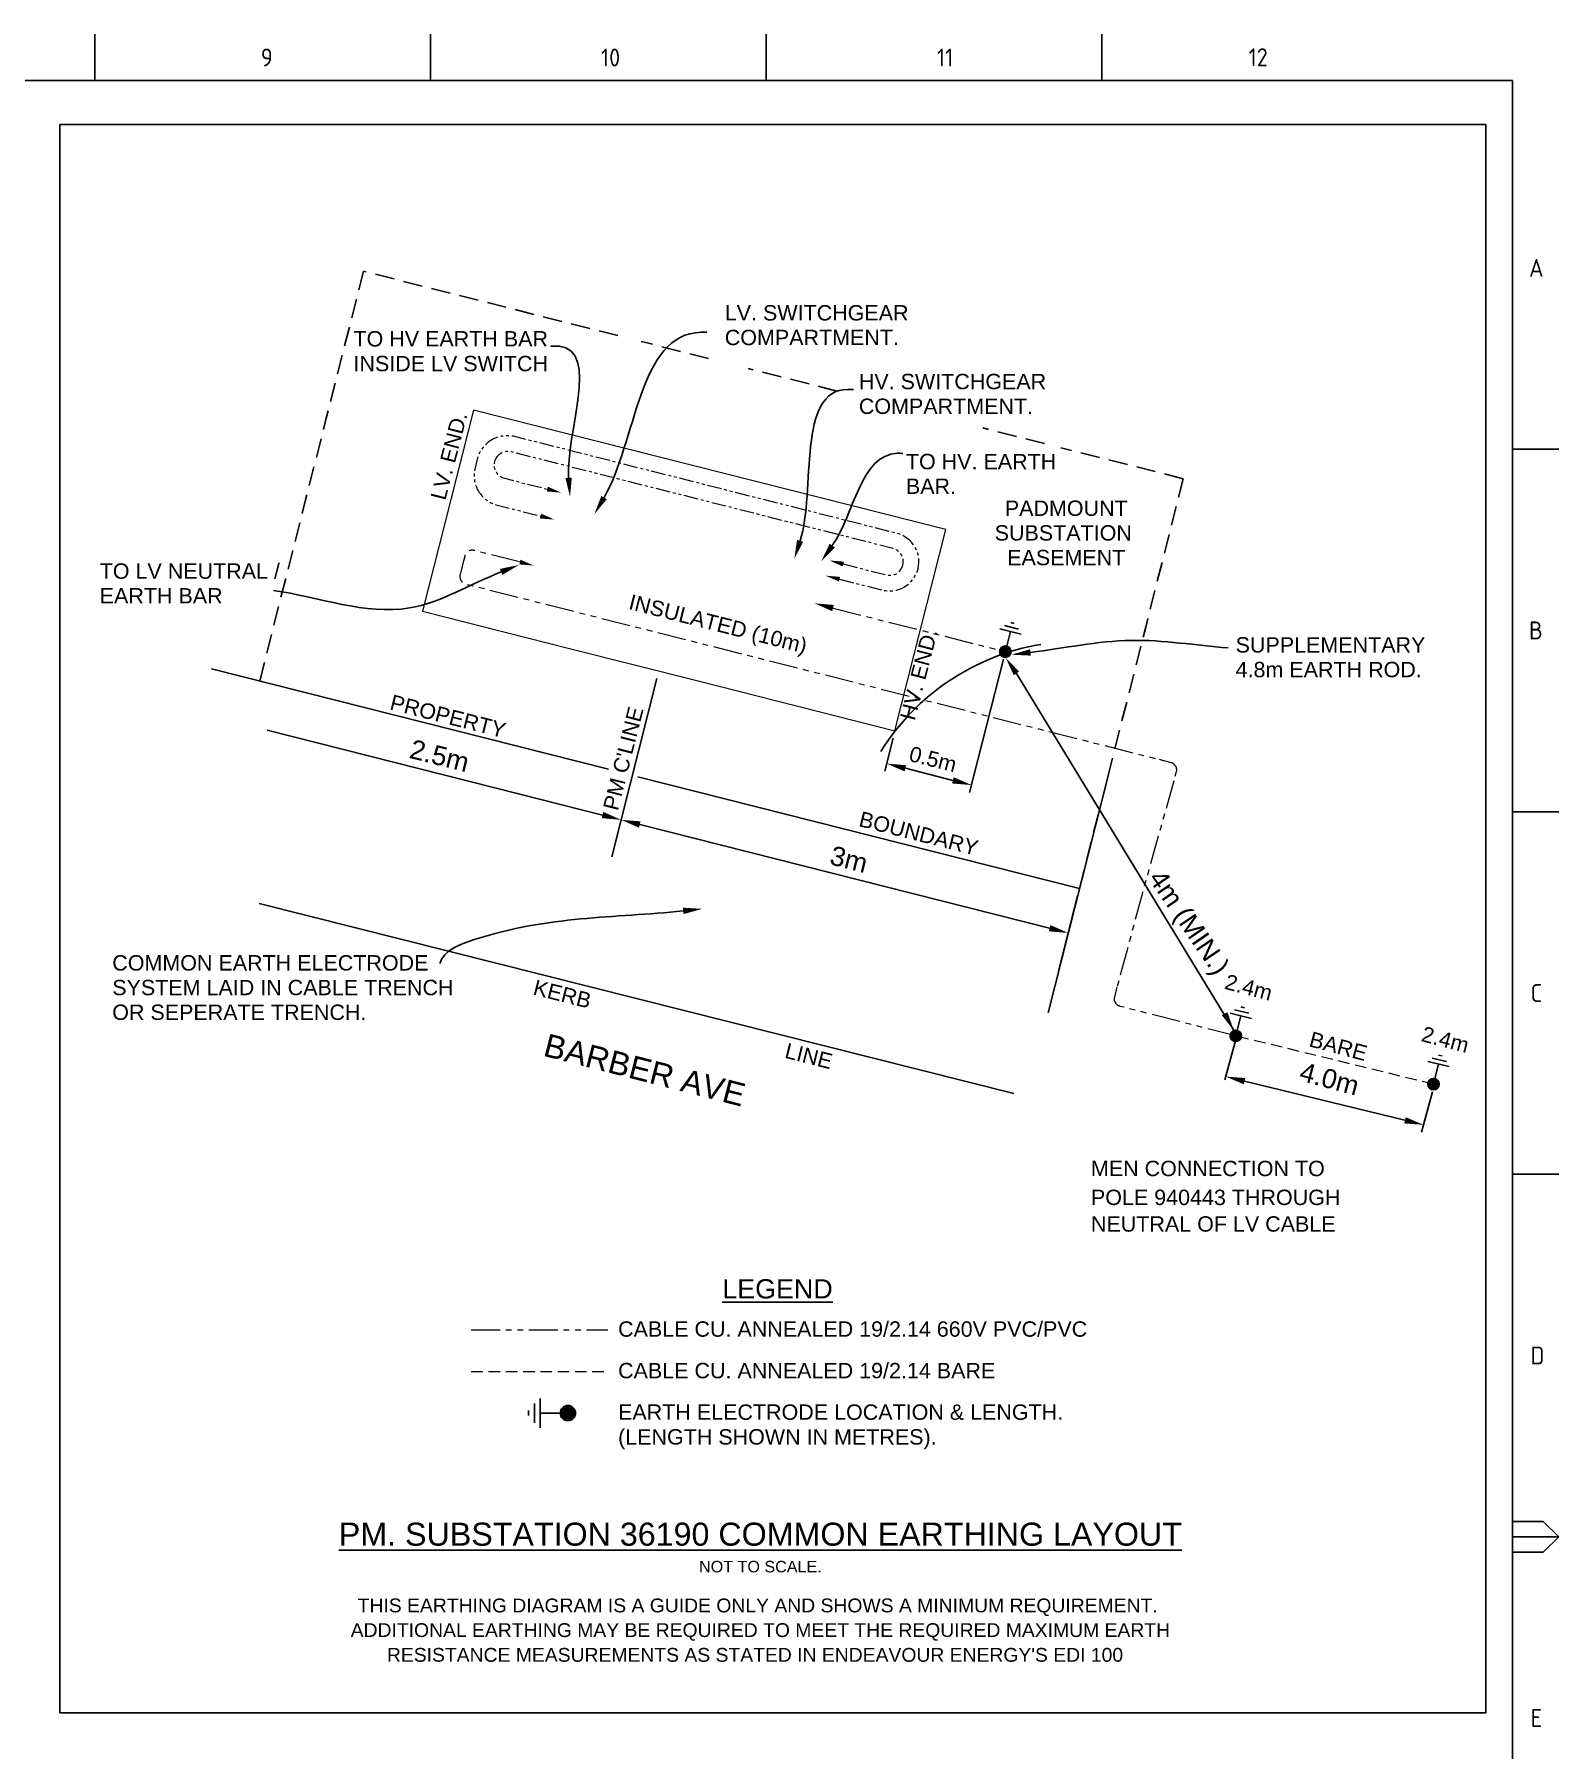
# Paper-space layout 'A1 Page 2' of a CAD drawing. Header units: metres, sheet in millimetres. Extents: x -21 to 813, y -3 to 583.
# Drawn here: x 515.4 to 812.8, y 248.6 to 583.4 of the extents above; entities that cross this region are included whole.
import ezdxf
from ezdxf.enums import TextEntityAlignment as Align

# ---------------------------------------------------------------- set-up
doc = ezdxf.new("R2010")
doc.units = ezdxf.units.M
doc.linetypes.add('DASHED', pattern=[0.75, 0.5, -0.25])
doc.linetypes.add('PHANTOM2', pattern=[1.25, 0.625, -0.125, 0.125, -0.125, 0.125, -0.125])
doc.layers.get('0').update_dxf_attribs({"color": 6})
doc.layers.add('Notes', color=7, linetype='Continuous')
doc.layers.add('SupportsUG_SP_EXT', color=7, linetype='Continuous')
doc.styles.add('ARIAL', font='arial.ttf', dxfattribs={"height": 2})
doc.styles.add('iecISOCP', font='isocp.shx')
doc.styles.get("Standard").update_dxf_attribs({"font": 'arial.ttf'})

# ---------------------------------------------------------------- blocks, each defined once
blk = doc.blocks.new('A1_FRAME_TITLE')
at = {"layer": 'Notes', "linetype": 'Continuous'}
for p, q in [((547.7, 574.39), (547.7, 583.39)), ((613.21, 574.39), (613.21, 583.39)), ((678.72, 574.39), (678.72, 583.39)), ((744.23, 574.39), (744.23, 583.39)), ((833.35, 502.43), (824.35, 502.43)), ((824.37, 431.68), (833.35, 431.68)), ((824.35, 360.93), (833.35, 360.93)), ((824.37, 293.18), (830.35, 293.18)), ((830.35, 293.18), (833.35, 290.18)), ((833.35, 290.18), (824.35, 290.18)), ((833.35, 290.18), (830.35, 287.18)), ((830.35, 287.18), (824.37, 287.18))]:
    blk.add_line(p, q, dxfattribs=at)
at = {"layer": 'Notes', "color": 3, "linetype": 'Continuous'}
blk.add_line((824.37, 5.97), (824.37, 574.39), dxfattribs=at)
at = {"layer": 'Notes', "color": 3, "linetype": 'Continuous', "flags": 128}
blk.add_lwpolyline([(824.37, 574.39), (149.5, 574.39)], dxfattribs=at)
blk.add_attdef('DRAFT_NUM', (29.9, 23.29), '', height=2.5, rotation=90)
at = {"layer": 'Notes', "color": 7, "style": 'iecISOCP'}
for s, p in [('9', (580.11, 577.12)), ('10', (646.5, 577.12)), ('11', (712.06, 577.12)), ('12', (772.87, 577.16)), ('A', (827.58, 536.06)), ('B', (827.58, 465.31)), ('C', (827.87, 394.56)), ('D', (827.87, 323.81)), ('E', (827.87, 253.06))]:
    blk.add_text(s, height=3.5, dxfattribs=at).set_placement(p)
at = {"layer": 'Notes', "color": 7, "style": 'iecISOCP', "flags": 8}
blk.add_attdef('VERSION_NO', text='', height=2.5, rotation=90, dxfattribs=at).set_placement((302.04, 43.81), align=Align.MIDDLE_CENTER)
at = {"layer": 'Notes', "color": 7, "style": 'iecISOCP'}
for tag, p in [('CAP_NO', (513.19, 43.46)), ('IE_NUM', (513.05, 37.81)), ('REF_No_1', (335.24, 32.31)), ('REF_1', (362.52, 32.31)), ('GEN_WO', (441.71, 31.76)), ('HV_SWITCH', (513.46, 32.16)), ('REF_No_2', (335.24, 26.31)), ('REF_2', (362.52, 26.31)), ('OH_WO', (441.71, 25.81)), ('UBD_REF', (513.05, 25.83)), ('REF_No_3', (335.24, 20.31)), ('REF_3', (362.52, 20.31)), ('UG_WO', (441.71, 20.05)), ('GIS_MAP_No', (513.05, 20.04)), ('REF_No_4', (335.24, 14.31)), ('REF_4', (362.52, 14.31)), ('SUB_WO', (441.71, 13.81)), ('HV_OP_DIAG', (513.33, 14.2)), ('LGA', (512.95, 7.78))]:
    blk.add_attdef(tag, p, '', height=2.5, dxfattribs=at)
at = {"layer": 'Notes', "style": 'iecISOCP'}
for tag, p in [('T1', (684.37, 39.47)), ('T2', (684.37, 34.35)), ('T3', (684.37, 28.92)), ('T4', (684.37, 23.66)), ('T5', (684.37, 18.23)), ('T6', (684.37, 12.97))]:
    blk.add_attdef(tag, text='', height=3.5, dxfattribs=at).set_placement(p, align=Align.CENTER)
at = {"layer": 'Notes', "color": 7, "style": 'iecISOCP'}
for tag, p in [('scale', (567.76, 33.27)), ('DRAWN', (567.76, 24.93)), ('DATE', (567.76, 16.88)), ('CHD', (567.76, 8.37)), ('DESIGN', (605.62, 9.15))]:
    blk.add_attdef(tag, text='', height=2.5, dxfattribs=at).set_placement(p, align=Align.CENTER)
at = {"layer": 'Notes', "color": 4, "style": 'iecISOCP'}
blk.add_attdef('NUM', text='', height=7, dxfattribs=at).set_placement((792.37, 20.12), align=Align.MIDDLE_CENTER)
at = {"layer": 'Notes', "color": 1, "style": 'iecISOCP'}
blk.add_attdef('REV', text='', height=5, dxfattribs=at).set_placement((820.05, 17.1), align=Align.CENTER)
at = {"layer": 'Notes', "color": 7, "style": 'iecISOCP'}
for tag, p in [('NS', (790.71, 8.12)), ('SHTS', (805.41, 8.12))]:
    blk.add_attdef(tag, text='', height=2.5, dxfattribs=at).set_placement(p, align=Align.MIDDLE)
at = {"layer": 'Notes', "style": 'iecISOCP'}
blk.add_attdef('ExportID', (9.08, 2.39), '', height=2.5, dxfattribs=at)
at = {"layer": 'Notes', "style": 'iecISOCP', "flags": 1}
for tag, p in [('ProjectType', (14.17, -26.8)), ('ProjectNumber', (23.56, -26.82)), ('DrawingNumber', (35.51, -26.8)), ('ProjectDescription', (47.56, -26.83)), ('ExportDate', (60.28, -26.79)), ('ExportUserName', (69.15, -26.8)), ('DesignerCompanyName', (81.48, -26.79)), ('ExportAreaOfInterest', (97.1, -26.81)), ('GIS_SUCCESS', (112, -26.78)), ('CAD_SUCCESS', (121.79, -26.78)), ('DEPOTCODE', (132.11, -26.88)), ('ExportCategories', (140.08, -26.8)), ('Comments', (154.38, -26.88))]:
    blk.add_attdef(tag, p, '', height=1, dxfattribs=at)
blk = doc.blocks.new('m4')
at = {"layer": 'Notes', "color": 7, "linetype": 'Continuous'}
for points in [[(0, -1.95), (0, 0)], [(-1.43, -1.95), (1.43, -1.95)], [(-0.95, -2.52), (0.95, -2.52)], [(-0.24, -3.09), (0.24, -3.09)]]:
    blk.add_lwpolyline(points, dxfattribs=at)
blk = doc.blocks.new('NOTE48C')
at = {"layer": 'Notes'}
h = blk.add_hatch(color=250, dxfattribs=at)
edge = h.paths.add_edge_path()
edge.add_arc((122.97, 138.07), 0.744, -464.2044, -104.2044)
h = blk.add_hatch(color=250, dxfattribs=at)
edge = h.paths.add_edge_path()
edge.add_arc((152.95, 88.07), 0.744, -13.7131, 346.2869)
h = blk.add_hatch(color=250, dxfattribs=at)
edge = h.paths.add_edge_path()
edge.add_arc((178.67, 81.79), 0.744, -13.7131, 346.2869)
h = blk.add_hatch(color=250, dxfattribs=at)
edge = h.paths.add_edge_path()
edge.add_arc((66.07, 39), 0.992, -462.7694, -102.7694)
at = {"layer": 'Notes', "color": 0, "lineweight": 0}
for p, q in [((53.79, 169.5), (47.16, 143.33)), ((115.25, 153.95), (53.79, 169.5)), ((108.62, 127.77), (115.25, 153.95)), ((47.16, 143.33), (66.28, 138.49)), ((66.28, 138.49), (83, 134.26)), ((83, 134.26), (108.62, 127.77))]:
    blk.add_line(p, q, dxfattribs=at)
at = {"layer": 'Notes', "color": 7}
for p, q in [((122.72, 137.1), (118.33, 119.74)), ((77.65, 134.58), (71.77, 111.37)), ((153.13, 88.07), (124.41, 135.24)), ((26.94, 127.85), (59.8, 119.53)), ((108.38, 126.8), (107.3, 122.53)), ((109.97, 122.89), (116.15, 121.32)), ((59.8, 119.53), (70.57, 116.8)), ((75.42, 115.58), (128.73, 102.08)), ((132.38, 106.28), (129.94, 96.65))]:
    blk.add_line(p, q, dxfattribs=at)
at = {"layer": 'Notes', "color": 7, "transparency": 16777216}
for p, q in [((152.94, 87.6), (151.54, 82.34)), ((154.09, 82.19), (174.95, 77.1)), ((178.52, 80.8), (177.12, 75.54))]:
    blk.add_line(p, q, dxfattribs=at)
at = {"layer": 'Notes', "color": 0, "linetype": 'PHANTOM2', "lineweight": 0, "ltscale": 6}
blk.add_line((53.5, 49.82), (71.28, 49.82), dxfattribs=at)
at = {"layer": 'Notes', "color": 0, "linetype": 'DASHED', "lineweight": 0, "ltscale": 3}
blk.add_line((53.5, 44.41), (71.28, 44.41), dxfattribs=at)
at = {"layer": 'Notes', "color": 7}
blk.add_lwpolyline([(0, 206.67), (185.46, 206.67), (185.46, 0), (0, 0)], close=True, dxfattribs=at)
at = {"layer": 'Notes', "linetype": 'DASHED', "ltscale": 5, "flags": 128}
for points in [[(39.48, 187.56), (34.6, 168.26), (32, 158.01), (25.99, 134.25), (26.09, 134.22)], [(72.56, 179.19), (39.48, 187.56)], [(84.34, 176.21), (76.55, 178.18), (75.6, 178.42)], [(101.07, 171.97), (89.52, 174.9)], [(128.07, 165.14), (120.03, 167.18)], [(146.12, 160.57), (130.19, 164.6)], [(146.12, 160.57), (141.23, 141.27), (138.64, 131.02), (132.62, 107.25), (132.73, 107.23)]]:
    blk.add_lwpolyline(points, dxfattribs=at)
at = {"layer": 'Notes', "color": 0, "linetype": 'PHANTOM2', "lineweight": 0, "ltscale": 3, "flags": 128}
for points in [[(101.4, 147.49), (106.99, 146.08, 1), (108.86, 153.46), (59.18, 166.04, 0.414214), (54.27, 163.11), (53.99, 161.99, 0.414214), (56.88, 157.13), (62.51, 155.71)], [(101.9, 149.47), (107.49, 148.05, 1), (108.36, 151.49), (58.68, 164.06, 1), (57.81, 160.63), (63.4, 159.21)]]:
    blk.add_lwpolyline(points, format="xyb", dxfattribs=at)
at = {"layer": 'Notes', "color": 0, "linetype": 'PHANTOM2', "lineweight": 0, "ltscale": 6, "flags": 128}
for points in [[(59.78, 149.74), (53.87, 151.23, 0.414214), (52.65, 150.51), (52.27, 149), (52.04, 148.09, 0.414214), (52.77, 146.88), (144.45, 123.68)], [(142.99, 124.06), (144.49, 123.66, -0.414214), (145.2, 122.44), (144.9, 121.28)], [(138.42, 91.8), (137.93, 91.92, -0.414214), (137.2, 93.13), (137.51, 94.44)]]:
    blk.add_lwpolyline(points, format="xyb", dxfattribs=at)
for points in [[(100.56, 143.74), (122.97, 138.07)], [(144.9, 121.28), (140.81, 106.71), (137.51, 94.44)], [(152.95, 88.07), (138.42, 91.8)]]:
    blk.add_lwpolyline(points, dxfattribs=at)
at = {"layer": 'Notes', "linetype": 'Continuous', "ltscale": 5, "flags": 128}
for points in [[(19.69, 135.84), (71.34, 122.77)], [(75.15, 121.8), (132.62, 107.25)], [(128.53, 91.07), (136.38, 122.09)]]:
    blk.add_lwpolyline(points, dxfattribs=at)
at = {"layer": 'Notes', "color": 8, "linetype": 'Continuous', "ltscale": 5, "flags": 128}
blk.add_lwpolyline([(25.91, 105.29), (124.09, 80.6)], dxfattribs=at)
at = {"layer": 'Notes', "color": 0, "linetype": 'DASHED', "lineweight": 0, "ltscale": 3, "flags": 128}
blk.add_lwpolyline([(178.67, 81.79), (152.95, 88.07)], dxfattribs=at)
at = {"layer": 'Notes', "color": 250}
blk.add_circle((122.97, 138.07), 0.744, dxfattribs=at)
at = {"layer": 'Notes', "color": 9}
for centre, radius in [((152.95, 88.07), 0.744), ((178.67, 81.79), 0.744), ((66.07, 39), 0.992)]:
    blk.add_circle(centre, radius, dxfattribs=at)
at = {"layer": 'Notes', "color": 7}
blk.add_arc((132.66, 108.93), 30.51, 99.5934, 148.0275, dxfattribs=at)
for points, start_tangent, end_tangent in [([(70.77, 158.11), (83.4, 179.62), (84.14, 179.61)], (0.506154, 0.862443), (0.999686, -0.025042)), ([(66.17, 160.69), (64.92, 177.79), (63.86, 177.82)], (-0.0727, 0.997354), (-0.999686, 0.025042)), ([(96.28, 152.48), (102.5, 172.19), (103.24, 172.17)], (0.30112, 0.953586), (0.999686, -0.025042)), ([(100.46, 151.86), (108.92, 163.87), (109.66, 163.86)], (0.575488, 0.81781), (0.999686, -0.025042)), ([(57.39, 148.44), (45.45, 143.75), (27.76, 146.04)], (-0.930663, -0.365877), (-0.989877, 0.141929)), ([(126.24, 137.97), (139.32, 139.53), (151.94, 138.55)], (0.992904, 0.118916), (0.99699, -0.077531)), ([(81.07, 104.34), (53.89, 100.61), (49.42, 97.51)], (-0.994666, -0.10315), (-0.300422, -0.953807))]:
    blk.add_spline(points, degree=3, dxfattribs=dict(at, start_tangent=start_tangent, end_tangent=end_tangent))
for points in [[(66.58, 160.72), (66.35, 158.2), (65.75, 160.66)], [(71.13, 157.9), (69.51, 155.95), (70.42, 158.32)], [(96.67, 152.36), (95.52, 150.1), (95.88, 152.61)], [(100.8, 151.62), (99.02, 149.82), (100.12, 152.1)], [(57.23, 148.83), (59.71, 149.35), (57.54, 148.05)], [(100.67, 144.14), (100.46, 143.33), (98.14, 144.35)], [(126.29, 137.55), (123.76, 137.67), (126.19, 138.38)], [(124.07, 135.01), (124.76, 135.48), (123, 137.3)], [(110.07, 123.29), (109.86, 122.49), (107.54, 123.5)], [(116.26, 121.73), (116.05, 120.92), (118.58, 120.71)], [(70.67, 117.21), (70.47, 116.4), (72.99, 116.19)], [(75.52, 115.98), (75.31, 115.17), (72.99, 116.19)], [(81.03, 104.76), (83.56, 104.6), (81.12, 103.93)], [(128.84, 102.49), (128.63, 101.68), (131.16, 101.47)], [(151.87, 91.16), (151.14, 90.76), (152.7, 88.77)]]:
    blk.add_solid(points, dxfattribs=at)
at = {"layer": 'Notes'}
for points in [[(63.47, 159.52), (65.21, 158.75), (63.32, 158.91)], [(62.43, 155.4), (64.33, 155.25), (62.59, 156.01)], [(59.75, 149.42), (61.64, 149.26), (59.9, 150.03)], [(101.98, 149.77), (100.08, 149.93), (101.82, 149.16)], [(101.48, 147.79), (99.58, 147.95), (101.32, 147.19)]]:
    blk.add_solid(points, dxfattribs=at)
at = {"layer": 'Notes', "color": 7, "transparency": 16777216}
for points in [[(154.19, 82.59), (153.99, 81.78), (151.66, 82.78)], [(175.05, 77.5), (174.85, 76.69), (177.38, 76.51)]]:
    blk.add_solid(points, dxfattribs=at)
at = {"layer": 'Notes', "color": 7, "rotation": 165.7956415047445}
blk.add_blockref('m4', (123.15, 138.79), dxfattribs=at)
at = {"layer": 'Notes', "color": 7, "xscale": -1, "rotation": 166.2869156079867}
for p in [(153.13, 88.79), (178.84, 82.52)]:
    blk.add_blockref('m4', p, dxfattribs=at)
at = {"layer": 'Notes', "color": 7, "xscale": 1.333333333333329, "yscale": 1.333333333333329, "zscale": 1.333333333333329, "rotation": 270}
blk.add_blockref('m4', (65.07, 39), dxfattribs=at)
at = {"layer": 'Notes', "color": 7, "style": 'ARIAL'}
for s, p in [('LV. SWITCHGEAR', (86.48, 181.15)), ('TO HV EARTH BAR', (38.18, 177.77)), ('COMPARTMENT.', (86.48, 177.94)), ('INSIDE LV SWITCH', (38.18, 174.55)), ('HV. SWITCHGEAR', (103.92, 172.21)), ('COMPARTMENT.', (103.92, 168.99)), ('TO HV. EARTH', (110.04, 161.8)), ('BAR.', (110.04, 158.59)), ('TO LV NEUTRAL /', (5.17, 147.55)), ('EARTH BAR', (5.17, 144.34)), ('SUPPLEMENTARY', (152.93, 137.95)), ('4.8m EARTH ROD.', (152.93, 134.74)), ('COMMON EARTH ELECTRODE', (6.8, 96.58)), ('SYSTEM LAID IN CABLE TRENCH', (6.8, 93.37)), ('OR SEPERATE TRENCH.', (6.8, 90.15)), ('MEN CONNECTION TO ', (134.11, 69.83)), ('POLE 940443 THROUGH', (134.11, 66.07)), ('NEUTRAL OF LV CABLE', (134.11, 62.61)), ('CABLE CU. ANNEALED 19/2.14 660V PVC/PVC', (72.6, 48.94)), ('CABLE CU. ANNEALED 19/2.14 BARE', (72.6, 43.53)), ('EARTH ELECTRODE LOCATION & LENGTH.', (72.6, 38.13)), ('(LENGTH SHOWN IN METRES).', (72.6, 34.91))]:
    blk.add_text(s, height=2, dxfattribs=at).set_placement(p)
for s, rotation, p in [('LV. END.', 75.5651, (52.15, 163.14)), ('INSULATED (10m)', 345.7956, (85.22, 140.14)), ('HV. END.', 75.5651, (113.27, 134.71)), ('2.4m', 345.1092, (154.22, 92.85)), ('BARE', 345.1092, (165.88, 85.19)), ('2.4m', 345.1092, (179.8, 86.05))]:
    blk.add_text(s, height=2, rotation=rotation, dxfattribs=at).set_placement(p, align=Align.BOTTOM_CENTER)
for s, height, p in [('PADMOUNT', 2, (130.9, 156.73)), ('SUBSTATION ', 2, (130.9, 153.52)), ('EASEMENT', 2, (130.9, 150.31)), ('THIS EARTHING DIAGRAM IS A GUIDE ONLY AND SHOWS A MINIMUM REQUIREMENT. ', 1.8, (91.11, 13.98)), ('ADDITIONAL EARTHING MAY BE REQUIRED TO MEET THE REQUIRED MAXIMUM EARTH', 1.8, (91.11, 10.77)), ("RESISTANCE MEASUREMENTS AS STATED IN ENDEAVOUR ENERGY'S EDI 100  ", 1.8, (91.11, 7.55))]:
    blk.add_text(s, height=height, dxfattribs=at).set_placement(p, align=Align.MIDDLE_CENTER)
for s, height, rotation, p in [('PROPERTY', 2, 345.7956, (42.78, 130.58)), ("PM C'LINE", 2, 75.7956, (72.56, 117.27)), ('2.5m', 2.5, 345.7956, (45.31, 124.28)), ('BOUNDARY', 2, 345.7956, (103.79, 115.39)), ('4m (MIN.)', 2.5, 304.3364, (141.5, 108.57)), ('KERB', 2, 345.888, (61.42, 93.48)), ('LINE', 2, 345.888, (94.15, 85.25))]:
    blk.add_text(s, height=height, rotation=rotation, dxfattribs=at).set_placement(p)
at = {"layer": 'Notes', "style": 'ARIAL'}
blk.add_text('BARBER AVE', height=3, rotation=345.6085, dxfattribs=at).set_placement((62.72, 85.52))
blk.add_text('%%ULEGEND', height=2.5, dxfattribs=at).set_placement((93.34, 55.17), align=Align.MIDDLE_CENTER)
blk.add_text('%%UPM. SUBSTATION 36190 COMMON EARTHING LAYOUT', height=3, dxfattribs=at).set_placement((91.11, 20.85), align=Align.BOTTOM_CENTER)
at = {"layer": 'Notes', "color": 7, "style": 'ARIAL'}
blk.add_text('NOT TO SCALE.', height=1.5, dxfattribs=at).set_placement((91.11, 17.83), align=Align.BOTTOM_CENTER)
at = {"layer": 'Notes', "color": 7, "attachment_point": 5, "rotation": 345.7956, "style": 'ARIAL'}
for s, insert, char_height in [('\\A1;0.5m', (113.56, 124.07), 2), ('\\A1;3m', (102.63, 111.04), 2.5)]:
    blk.add_mtext(s, dxfattribs=dict(at, insert=insert, char_height=char_height))
at = {"layer": 'Notes', "color": 7, "transparency": 16777216, "insert": (165.14, 82.49), "char_height": 2.5, "attachment_point": 5, "rotation": 345.1092, "style": 'ARIAL'}
blk.add_mtext('4.0m', dxfattribs=at)

psp = doc.layouts.new('A1 Page 2')

# ---------------------------------------------------------------- block references
at = {"layer": 'Notes', "xscale": 1.5, "yscale": 1.5, "zscale": 1.5}
psp.add_blockref('NOTE48C', (520.37, 255.82), dxfattribs=at)
at = {"layer": 'SupportsUG_SP_EXT'}
psp.add_blockref('A1_FRAME_TITLE', (-20.55, 0), dxfattribs=at)

doc.saveas('drawing.dxf')
